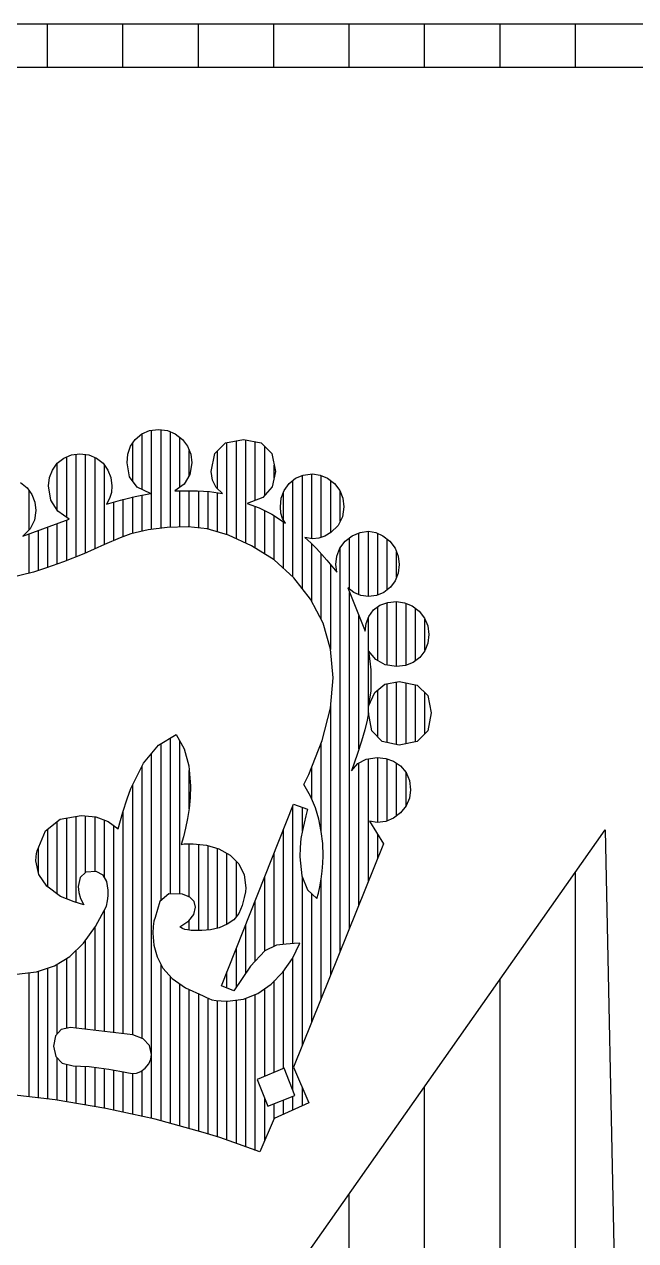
# Model space of a CAD drawing. Extents: x 271 to 16033, y -55852 to 2525.
# Drawn here: x 15934.239 to 15934.639, y -55790.212 to -55789.415 of the extents above; entities that cross this region are included whole.
import ezdxf

# ---------------------------------------------------------------- set-up
doc = ezdxf.new("R2010")
doc.units = 0
doc.header["$MEASUREMENT"] = 0
doc.layers.add('1501-KIR-BETON', color=30, linetype='Continuous')
pattern_1 = [(90, (-439.163473, -591.78704), (-0.04942873692, 3e-18), [])]

msp = doc.modelspace()

# ---------------------------------------------------------------- hatches: boundary and pattern name
at = {"layer": '1501-KIR-BETON', "linetype": 'Continuous', "ltscale": 0.125}
h = msp.add_hatch(dxfattribs=at)
h.set_pattern_fill('ANSI31', color=250, scale=0.39543, angle=45, style=0, pattern_type=2)
h.set_pattern_definition(pattern_1)
h.paths.add_polyline_path([(15935.10555, -55789.41511), (15933.19639, -55789.41511), (15933.19639, -55791.94459), (15935.10555, -55791.94459)], flags=0)
h.paths.add_polyline_path([(15935.07632, -55789.44313), (15935.07632, -55791.91575), (15933.22524, -55791.91575), (15933.22524, -55789.44313)], flags=0)
h = msp.add_hatch(dxfattribs=at)
h.set_pattern_fill('ANSI31', color=250, scale=0.39543, angle=45, style=0, pattern_type=2)
h.set_pattern_definition(pattern_1)
h.paths.add_polyline_path([(15934.10545, -55790.99682), (15933.8443, -55790.70395), (15933.8443, -55790.32911), (15934.10545, -55790.67266), (15934.61951, -55789.94275), (15934.62528, -55790.22613)], flags=0)

# ---------------------------------------------------------------- linework, layer by layer
at = {"layer": '1501-KIR-BETON', "color": 250, "linetype": 'Continuous', "ltscale": 0.000325521}
for p, q in [((15934.31593, -55789.71978, 1172.19571), (15934.31593, -55789.6833, 1172.19571)), ((15934.32211, -55789.74599, 1172.19571), (15934.32211, -55789.681, 1172.19571)), ((15934.32829, -55789.74523, 1172.19571), (15934.32829, -55789.68061, 1172.19571)), ((15934.33447, -55789.74466, 1172.19571), (15934.33447, -55789.68206, 1172.19571)), ((15934.34064, -55789.71834, 1172.19571), (15934.34064, -55789.68572, 1172.19571)), ((15934.38389, -55789.7549, 1172.19571), (15934.38389, -55789.68729, 1172.19571)), ((15934.30975, -55789.71426, 1172.19571), (15934.30975, -55789.68943, 1172.19571)), ((15934.34682, -55789.71074, 1172.19571), (15934.34682, -55789.6942, 1172.19571)), ((15934.36536, -55789.7193, 1172.19571), (15934.36536, -55789.69452, 1172.19571)), ((15934.37154, -55789.74942, 1172.19571), (15934.37154, -55789.6891, 1172.19571)), ((15934.37772, -55789.75208, 1172.19571), (15934.37772, -55789.68787, 1172.19571)), ((15934.39007, -55789.72691, 1172.19571), (15934.39007, -55789.68852, 1172.19571)), ((15934.39625, -55789.72362, 1172.19571), (15934.39625, -55789.69162, 1172.19571)), ((15934.26032, -55789.73344, 1172.19571), (15934.26032, -55789.70261, 1172.19571)), ((15934.2665, -55789.7381, 1172.19571), (15934.2665, -55789.69842, 1172.19571)), ((15934.27268, -55789.76386, 1172.19571), (15934.27268, -55789.69673, 1172.19571)), ((15934.27886, -55789.76137, 1172.19571), (15934.27886, -55789.69686, 1172.19571)), ((15934.28504, -55789.75857, 1172.19571), (15934.28504, -55789.69878, 1172.19571)), ((15934.29122, -55789.75577, 1172.19571), (15934.29122, -55789.70375, 1172.19571)), ((15934.40243, -55789.71209, 1172.19571), (15934.40243, -55789.70376, 1172.19571)), ((15934.42097, -55789.78474, 1172.19571), (15934.42097, -55789.71053, 1172.19571)), ((15934.42714, -55789.75197, 1172.19571), (15934.42714, -55789.70967, 1172.19571)), ((15934.43332, -55789.75105, 1172.19571), (15934.43332, -55789.71058, 1172.19571)), ((15934.41479, -55789.77706, 1172.19571), (15934.41479, -55789.71377, 1172.19571)), ((15934.4395, -55789.74792, 1172.19571), (15934.4395, -55789.71393, 1172.19571)), ((15934.24179, -55789.74618, 1172.19571), (15934.24179, -55789.72041, 1172.19571)), ((15934.30357, -55789.75058, 1172.19571), (15934.30357, -55789.72619, 1172.19571)), ((15934.30975, -55789.74846, 1172.19571), (15934.30975, -55789.72466, 1172.19571)), ((15934.31593, -55789.74712, 1172.19571), (15934.31593, -55789.7234, 1172.19571)), ((15934.34064, -55789.74443, 1172.19571), (15934.34064, -55789.72075, 1172.19571)), ((15934.34682, -55789.74431, 1172.19571), (15934.34682, -55789.72072, 1172.19571)), ((15934.353, -55789.74498, 1172.19571), (15934.353, -55789.72067, 1172.19571)), ((15934.35918, -55789.74576, 1172.19571), (15934.35918, -55789.72108, 1172.19571)), ((15934.36536, -55789.74759, 1172.19571), (15934.36536, -55789.72191, 1172.19571)), ((15934.40861, -55789.73981, 1172.19571), (15934.40861, -55789.72154, 1172.19571)), ((15934.44568, -55789.74056, 1172.19571), (15934.44568, -55789.72115, 1172.19571)), ((15934.29739, -55789.75311, 1172.19571), (15934.29739, -55789.72793, 1172.19571)), ((15934.39007, -55789.75814, 1172.19571), (15934.39007, -55789.73085, 1172.19571)), ((15934.39625, -55789.76204, 1172.19571), (15934.39625, -55789.7336, 1172.19571)), ((15934.26032, -55789.76859, 1172.19571), (15934.26032, -55789.74213, 1172.19571)), ((15934.2665, -55789.76628, 1172.19571), (15934.2665, -55789.73988, 1172.19571)), ((15934.40243, -55789.76594, 1172.19571), (15934.40243, -55789.73693, 1172.19571)), ((15934.40861, -55789.7715, 1172.19571), (15934.40861, -55789.74096, 1172.19571)), ((15934.24179, -55789.77458, 1172.19571), (15934.24179, -55789.7489, 1172.19571)), ((15934.24797, -55789.77284, 1172.19571), (15934.24797, -55789.74665, 1172.19571)), ((15934.25414, -55789.77084, 1172.19571), (15934.25414, -55789.74439, 1172.19571)), ((15934.45804, -55789.7888, 1172.19571), (15934.45804, -55789.7482, 1172.19571)), ((15934.46422, -55789.78995, 1172.19571), (15934.46422, -55789.7471, 1172.19571)), ((15934.47039, -55789.78885, 1172.19571), (15934.47039, -55789.74855, 1172.19571)), ((15934.42714, -55789.79315, 1172.19571), (15934.42714, -55789.7552, 1172.19571)), ((15934.44568, -55790.02241, 1172.19571), (15934.44568, -55789.75803, 1172.19571)), ((15934.45186, -55789.78515, 1172.19571), (15934.45186, -55789.75152, 1172.19571)), ((15934.47657, -55789.7854, 1172.19571), (15934.47657, -55789.75238, 1172.19571)), ((15934.43332, -55789.80489, 1172.19571), (15934.43332, -55789.76186, 1172.19571)), ((15934.48275, -55789.77709, 1172.19571), (15934.48275, -55789.76087, 1172.19571)), ((15934.4395, -55789.8245, 1172.19571), (15934.4395, -55789.76907, 1172.19571)), ((15934.45186, -55790.00707, 1172.19571), (15934.45186, -55789.7872, 1172.19571)), ((15934.47039, -55789.83191, 1172.19571), (15934.47039, -55789.79653, 1172.19571)), ((15934.47657, -55789.83477, 1172.19571), (15934.47657, -55789.7939, 1172.19571)), ((15934.48275, -55789.83568, 1172.19571), (15934.48275, -55789.79322, 1172.19571)), ((15934.48893, -55789.83485, 1172.19571), (15934.48893, -55789.7943, 1172.19571)), ((15934.49511, -55789.83196, 1172.19571), (15934.49511, -55789.79758, 1172.19571)), ((15934.45804, -55789.88973, 1172.19571), (15934.45804, -55789.80243, 1172.19571)), ((15934.46422, -55789.86617, 1172.19571), (15934.46422, -55789.8036, 1172.19571)), ((15934.50129, -55789.82511, 1172.19571), (15934.50129, -55789.80478, 1172.19571)), ((15934.47657, -55789.88548, 1172.19571), (15934.47657, -55789.84703, 1172.19571)), ((15934.48275, -55789.88678, 1172.19571), (15934.48275, -55789.84585, 1172.19571)), ((15934.48893, -55789.88623, 1172.19571), (15934.48893, -55789.84642, 1172.19571)), ((15934.47039, -55789.88178, 1172.19571), (15934.47039, -55789.85105, 1172.19571)), ((15934.49511, -55789.88499, 1172.19571), (15934.49511, -55789.84765, 1172.19571)), ((15934.50129, -55789.8796, 1172.19571), (15934.50129, -55789.85298, 1172.19571)), ((15934.4395, -55790.03775, 1172.19571), (15934.4395, -55789.86147, 1172.19571)), ((15934.32829, -55789.989, 1172.19571), (15934.32829, -55789.88614, 1172.19571)), ((15934.33447, -55789.98455, 1172.19571), (15934.33447, -55789.88239, 1172.19571)), ((15934.34064, -55789.98473, 1172.19571), (15934.34064, -55789.88461, 1172.19571)), ((15934.43332, -55789.94357, 1172.19571), (15934.43332, -55789.88585, 1172.19571)), ((15934.32211, -55790.08973, 1172.19571), (15934.32211, -55789.89257, 1172.19571)), ((15934.31593, -55790.07935, 1172.19571), (15934.31593, -55789.90066, 1172.19571)), ((15934.42714, -55789.92281, 1172.19571), (15934.42714, -55789.9014, 1172.19571)), ((15934.45804, -55789.99172, 1172.19571), (15934.45804, -55789.89879, 1172.19571)), ((15934.46422, -55789.97638, 1172.19571), (15934.46422, -55789.89616, 1172.19571)), ((15934.47039, -55789.93775, 1172.19571), (15934.47039, -55789.89543, 1172.19571)), ((15934.47657, -55789.93672, 1172.19571), (15934.47657, -55789.89629, 1172.19571)), ((15934.48275, -55789.93351, 1172.19571), (15934.48275, -55789.89907, 1172.19571)), ((15934.34682, -55789.92895, 1172.19571), (15934.34682, -55789.9039, 1172.19571)), ((15934.48893, -55789.92698, 1172.19571), (15934.48893, -55789.90513, 1172.19571)), ((15934.30975, -55790.07703, 1172.19571), (15934.30975, -55789.91313, 1172.19571)), ((15934.27268, -55789.99019, 1172.19571), (15934.27268, -55789.93389, 1172.19571)), ((15934.27886, -55789.97071, 1172.19571), (15934.27886, -55789.93358, 1172.19571)), ((15934.28504, -55789.97002, 1172.19571), (15934.28504, -55789.9342, 1172.19571)), ((15934.30357, -55790.07628, 1172.19571), (15934.30357, -55789.93034, 1172.19571)), ((15934.41479, -55790.01709, 1172.19571), (15934.41479, -55789.92696, 1172.19571)), ((15934.42097, -55789.94325, 1172.19571), (15934.42097, -55789.92795, 1172.19571)), ((15934.25414, -55789.98019, 1172.19571), (15934.25414, -55789.94212, 1172.19571)), ((15934.26032, -55789.98486, 1172.19571), (15934.26032, -55789.93721, 1172.19571)), ((15934.2665, -55789.988, 1172.19571), (15934.2665, -55789.935, 1172.19571)), ((15934.29122, -55789.97389, 1172.19571), (15934.29122, -55789.93625, 1172.19571)), ((15934.29739, -55790.07553, 1172.19571), (15934.29739, -55789.93982, 1172.19571)), ((15934.40861, -55790.01765, 1172.19571), (15934.40861, -55789.94249, 1172.19571)), ((15934.47039, -55789.96103, 1172.19571), (15934.47039, -55789.94575, 1172.19571)), ((15934.24797, -55789.97105, 1172.19571), (15934.24797, -55789.95441, 1172.19571)), ((15934.34682, -55789.98671, 1172.19571), (15934.34682, -55789.95183, 1172.19571)), ((15934.353, -55790.00863, 1172.19571), (15934.353, -55789.95216, 1172.19571)), ((15934.35918, -55790.00834, 1172.19571), (15934.35918, -55789.95297, 1172.19571)), ((15934.36536, -55790.00714, 1172.19571), (15934.36536, -55789.95484, 1172.19571)), ((15934.37154, -55790.00456, 1172.19571), (15934.37154, -55789.95806, 1172.19571)), ((15934.40243, -55790.01896, 1172.19571), (15934.40243, -55789.95802, 1172.19571)), ((15934.37772, -55789.99931, 1172.19571), (15934.37772, -55789.96328, 1172.19571)), ((15934.39625, -55790.02202, 1172.19571), (15934.39625, -55789.97354, 1172.19571)), ((15934.42097, -55790.08378, 1172.19571), (15934.42097, -55789.97376, 1172.19571)), ((15934.43332, -55790.0531, 1172.19571), (15934.43332, -55789.97484, 1172.19571)), ((15934.39007, -55790.02861, 1172.19571), (15934.39007, -55789.98907, 1172.19571)), ((15934.42714, -55790.06844, 1172.19571), (15934.42714, -55789.98458, 1172.19571)), ((15934.29122, -55790.07478, 1172.19571), (15934.29122, -55789.99498, 1172.19571)), ((15934.34682, -55790.00839, 1172.19571), (15934.34682, -55790.00186, 1172.19571)), ((15934.38389, -55790.03649, 1172.19571), (15934.38389, -55790.0046, 1172.19571)), ((15934.28504, -55790.07403, 1172.19571), (15934.28504, -55790.00648, 1172.19571)), ((15934.27268, -55790.07253, 1172.19571), (15934.27268, -55790.02157, 1172.19571)), ((15934.27886, -55790.07328, 1172.19571), (15934.27886, -55790.01504, 1172.19571)), ((15934.37772, -55790.04572, 1172.19571), (15934.37772, -55790.02013, 1172.19571)), ((15934.2665, -55790.07264, 1172.19571), (15934.2665, -55790.02681, 1172.19571)), ((15934.41479, -55790.11341, 1172.19571), (15934.41479, -55790.02628, 1172.19571)), ((15934.24179, -55790.11756, 1172.19571), (15934.24179, -55790.03626, 1172.19571)), ((15934.24797, -55790.11828, 1172.19571), (15934.24797, -55790.03534, 1172.19571)), ((15934.25414, -55790.119, 1172.19571), (15934.25414, -55790.03327, 1172.19571)), ((15934.26032, -55790.07622, 1172.19571), (15934.26032, -55790.03064, 1172.19571)), ((15934.32829, -55790.13328, 1172.19571), (15934.32829, -55790.03089, 1172.19571)), ((15934.37154, -55790.04638, 1172.19571), (15934.37154, -55790.03566, 1172.19571)), ((15934.40861, -55790.09904, 1172.19571), (15934.40861, -55790.03519, 1172.19571)), ((15934.33447, -55790.13498, 1172.19571), (15934.33447, -55790.03887, 1172.19571)), ((15934.34064, -55790.13669, 1172.19571), (15934.34064, -55790.04357, 1172.19571)), ((15934.40243, -55790.10163, 1172.19571), (15934.40243, -55790.04163, 1172.19571)), ((15934.34682, -55790.13839, 1172.19571), (15934.34682, -55790.04727, 1172.19571)), ((15934.353, -55790.14009, 1172.19571), (15934.353, -55790.05014, 1172.19571)), ((15934.35918, -55790.14192, 1172.19571), (15934.35918, -55790.05295, 1172.19571)), ((15934.37772, -55790.14813, 1172.19571), (15934.37772, -55790.05411, 1172.19571)), ((15934.38389, -55790.15036, 1172.19571), (15934.38389, -55790.05292, 1172.19571)), ((15934.39007, -55790.15261, 1172.19571), (15934.39007, -55790.05051, 1172.19571)), ((15934.39625, -55790.10423, 1172.19571), (15934.39625, -55790.04663, 1172.19571)), ((15934.36536, -55790.14384, 1172.19571), (15934.36536, -55790.05445, 1172.19571)), ((15934.37154, -55790.14596, 1172.19571), (15934.37154, -55790.05479, 1172.19571)), ((15934.26032, -55790.11979, 1172.19571), (15934.26032, -55790.09224, 1172.19571)), ((15934.32211, -55790.1317, 1172.19571), (15934.32211, -55790.08988, 1172.19571)), ((15934.2665, -55790.12082, 1172.19571), (15934.2665, -55790.0962, 1172.19571)), ((15934.27268, -55790.12185, 1172.19571), (15934.27268, -55790.09728, 1172.19571)), ((15934.27886, -55790.12288, 1172.19571), (15934.27886, -55790.0976, 1172.19571)), ((15934.28504, -55790.12391, 1172.19571), (15934.28504, -55790.09819, 1172.19571)), ((15934.29122, -55790.12494, 1172.19571), (15934.29122, -55790.099, 1172.19571)), ((15934.29739, -55790.12626, 1172.19571), (15934.29739, -55790.09998, 1172.19571)), ((15934.30357, -55790.12762, 1172.19571), (15934.30357, -55790.10107, 1172.19571)), ((15934.31593, -55790.13034, 1172.19571), (15934.31593, -55790.10033, 1172.19571)), ((15934.30975, -55790.12898, 1172.19571), (15934.30975, -55790.10215, 1172.19571)), ((15934.41479, -55790.12621, 1172.19571), (15934.41479, -55790.11706, 1172.19571)), ((15934.42097, -55790.1234, 1172.19571), (15934.42097, -55790.11167, 1172.19571)), ((15934.39625, -55790.14609, 1172.19571), (15934.39625, -55790.11845, 1172.19571)), ((15934.40243, -55790.13187, 1172.19571), (15934.40243, -55790.12195, 1172.19571)), ((15934.40861, -55790.12902, 1172.19571), (15934.40861, -55790.11951, 1172.19571))]:
    msp.add_line(p, q, dxfattribs=at)
at = {"layer": '1501-KIR-BETON', "color": 250, "linetype": 'Continuous', "ltscale": 0.125, "elevation": 1172.19571}
for points in [[(15935.10555, -55789.4151), (15933.19639, -55789.4151), (15933.19639, -55791.94459), (15935.10555, -55791.94459)], [(15935.07632, -55789.44313), (15935.07632, -55791.91575), (15933.22524, -55791.91575), (15933.22524, -55789.44313)], [(15934.10545, -55790.99682), (15933.8443, -55790.70395), (15933.8443, -55790.32911), (15934.10545, -55790.67266), (15934.61951, -55789.94275), (15934.62528, -55790.22613)], [(15934.3217, -55790.09297), (15934.32212, -55790.08979), (15934.32075, -55790.08392), (15934.31662, -55790.07961), (15934.30974, -55790.07702), (15934.26899, -55790.07208), (15934.26281, -55790.07346), (15934.2591, -55790.07758), (15934.25786, -55790.08446), (15934.25926, -55790.09115), (15934.26349, -55790.09546), (15934.27064, -55790.09722), (15934.27556, -55790.09736), (15934.28122, -55790.09776), (15934.28752, -55790.09847), (15934.2941, -55790.09943), (15934.30141, -55790.10066), (15934.30936, -55790.10216), (15934.31224, -55790.10204), (15934.31512, -55790.10091), (15934.318, -55790.09886), (15934.32035, -55790.09597)], [(15934.41604, -55790.11657), (15934.40904, -55790.09886), (15934.39132, -55790.1063), (15934.39833, -55790.12358)]]:
    msp.add_lwpolyline(points, close=True, dxfattribs=at)
for points in [[(15934.23616, -55789.71525), (15934.24054, -55789.71869), (15934.24372, -55789.72308), (15934.24567, -55789.72803), (15934.24635, -55789.73351), (15934.24538, -55789.7398), (15934.24248, -55789.74547), (15934.23767, -55789.75041), (15934.26814, -55789.73928), (15934.26061, -55789.7339), (15934.25607, -55789.72668), (15934.25456, -55789.71744), (15934.25523, -55789.71195), (15934.25718, -55789.70701), (15934.26032, -55789.70261), (15934.26471, -55789.69917), (15934.26966, -55789.69711), (15934.27514, -55789.69642), (15934.28094, -55789.69711), (15934.28599, -55789.69917), (15934.29041, -55789.70261), (15934.29354, -55789.70701), (15934.29549, -55789.71195), (15934.29616, -55789.71744), (15934.29576, -55789.72174), (15934.29452, -55789.72566), (15934.29246, -55789.72939), (15934.30169, -55789.72665), (15934.31127, -55789.72428), (15934.32131, -55789.72238), (15934.31277, -55789.71825), (15934.30772, -55789.71157), (15934.30605, -55789.70223), (15934.30661, -55789.6966), (15934.30837, -55789.69146), (15934.31142, -55789.68696), (15934.31565, -55789.68342), (15934.32079, -55789.68118), (15934.32664, -55789.68039), (15934.33244, -55789.68118), (15934.3376, -55789.68342), (15934.34229, -55789.68696), (15934.34573, -55789.69146), (15934.34778, -55789.6966), (15934.34848, -55789.70223), (15934.34724, -55789.71005), (15934.34353, -55789.71622), (15934.33734, -55789.72075), (15934.3452, -55789.72075), (15934.35219, -55789.72061), (15934.36002, -55789.72114), (15934.36867, -55789.72238), (15934.36455, -55789.71855), (15934.36207, -55789.71371), (15934.36124, -55789.70798), (15934.36357, -55789.6963), (15934.37058, -55789.6893), (15934.38226, -55789.68696), (15934.39393, -55789.6893), (15934.40094, -55789.6963), (15934.40327, -55789.70798), (15934.40122, -55789.71799), (15934.39504, -55789.72499), (15934.38475, -55789.72896), (15934.39253, -55789.73173), (15934.40096, -55789.73597), (15934.40985, -55789.74177), (15934.4079, -55789.73869), (15934.40685, -55789.73519), (15934.40655, -55789.73102), (15934.40713, -55789.72552), (15934.40901, -55789.72048), (15934.41234, -55789.71581), (15934.41647, -55789.71237), (15934.42151, -55789.7103), (15934.42756, -55789.70962), (15934.43268, -55789.7103), (15934.43743, -55789.71237), (15934.442, -55789.71581), (15934.44541, -55789.72048), (15934.44746, -55789.72552), (15934.44814, -55789.73102), (15934.44719, -55789.7376), (15934.44431, -55789.74326), (15934.4395, -55789.74792), (15934.43569, -55789.75026), (15934.43166, -55789.75161), (15934.42756, -55789.75204), (15934.42262, -55789.75122), (15934.4266, -55789.75466), (15934.43031, -55789.75837), (15934.43375, -55789.76235), (15934.43704, -55789.76616), (15934.44033, -55789.77006), (15934.44364, -55789.77388), (15934.44282, -55789.76893), (15934.44351, -55789.76333), (15934.44556, -55789.75818), (15934.449, -55789.75367), (15934.45368, -55789.75015), (15934.45872, -55789.7479), (15934.46422, -55789.7471), (15934.46905, -55789.7479), (15934.47369, -55789.75015), (15934.47824, -55789.75367), (15934.48168, -55789.75818), (15934.48373, -55789.76333), (15934.48443, -55789.76893), (15934.48375, -55789.77451), (15934.4818, -55789.77955), (15934.47866, -55789.78376), (15934.47428, -55789.78719), (15934.46944, -55789.78926), (15934.46422, -55789.78995), (15934.45916, -55789.78928), (15934.45462, -55789.78732), (15934.45064, -55789.78419), (15934.46216, -55789.8126), (15934.46274, -55789.8075), (15934.4645, -55789.80286), (15934.46753, -55789.79859), (15934.47175, -55789.79555), (15934.47689, -55789.79379), (15934.48274, -55789.79321), (15934.48797, -55789.79391), (15934.49292, -55789.79596), (15934.49757, -55789.7994), (15934.50101, -55789.80411), (15934.50308, -55789.80916), (15934.50376, -55789.81467), (15934.50309, -55789.82045), (15934.50114, -55789.82549), (15934.49801, -55789.82988), (15934.49359, -55789.83304), (15934.48854, -55789.835), (15934.48274, -55789.83568), (15934.47521, -55789.83457), (15934.46903, -55789.83116), (15934.46422, -55789.82536), (15934.4652, -55789.83221), (15934.46571, -55789.83788), (15934.46586, -55789.84226), (15934.46586, -55789.84552), (15934.46586, -55789.84871), (15934.46586, -55789.85172), (15934.46507, -55789.85584), (15934.46447, -55789.85913), (15934.46422, -55789.8616), (15934.46836, -55789.85268), (15934.47507, -55789.84732), (15934.48443, -55789.84553), (15934.49609, -55789.84784), (15934.50308, -55789.85475), (15934.5054, -55789.86615), (15934.50308, -55789.87781), (15934.49609, -55789.8848), (15934.48443, -55789.88713), (15934.47332, -55789.8848), (15934.46653, -55789.87781), (15934.46422, -55789.86615), (15934.46343, -55789.87094), (15934.46189, -55789.87711), (15934.45971, -55789.88468), (15934.45708, -55789.89262), (15934.45491, -55789.89909), (15934.45309, -55789.90402), (15934.4572, -55789.89922), (15934.46286, -55789.89634), (15934.46998, -55789.89538), (15934.47558, -55789.89595), (15934.48073, -55789.8977), (15934.48524, -55789.90075), (15934.48895, -55789.90516), (15934.49112, -55789.91031), (15934.49182, -55789.9164), (15934.49112, -55789.9219), (15934.48895, -55789.92695), (15934.48524, -55789.93161), (15934.48073, -55789.93506), (15934.47558, -55789.93712), (15934.46998, -55789.9378), (15934.46504, -55789.93699), (15934.4741, -55789.95182), (15934.41522, -55790.09804), (15934.42511, -55790.12151), (15934.40245, -55790.13182), (15934.39296, -55790.15366), (15934.37904, -55790.1486), (15934.36678, -55790.14429), (15934.35591, -55790.1409), (15934.3244, -55790.13221), (15934.29208, -55790.12509), (15934.25896, -55790.11956), (15934.22504, -55790.11561)], [(15934.23354, -55790.0371), (15934.24675, -55790.03575), (15934.2584, -55790.03184), (15934.26857, -55790.02553), (15934.27751, -55790.01691), (15934.28545, -55790.0059), (15934.29246, -55789.99261), (15934.29316, -55789.98928), (15934.29357, -55789.98588), (15934.29371, -55789.98229), (15934.29287, -55789.97654), (15934.29029, -55789.97241), (15934.28589, -55789.96995), (15934.27913, -55789.97049), (15934.2752, -55789.97379), (15934.27394, -55789.97984), (15934.27434, -55789.98366), (15934.27557, -55789.98768), (15934.27763, -55789.99179), (15934.27131, -55789.98975), (15934.26625, -55789.9879), (15934.26238, -55789.98642), (15934.25346, -55789.97968), (15934.24813, -55789.97186), (15934.24635, -55789.96295), (15934.24647, -55789.96032), (15934.24676, -55789.95815), (15934.24717, -55789.95633), (15934.25253, -55789.94341), (15934.26211, -55789.93579), (15934.276, -55789.9333), (15934.28558, -55789.93425), (15934.29372, -55789.93713), (15934.30029, -55789.94194), (15934.30335, -55789.93107), (15934.30603, -55789.92232), (15934.30854, -55789.91558), (15934.31676, -55789.89898), (15934.32665, -55789.88713), (15934.3382, -55789.88013), (15934.34339, -55789.88963), (15934.34657, -55789.90085), (15934.34766, -55789.91391), (15934.34749, -55789.92157), (15934.34685, -55789.92878), (15934.34559, -55789.93535), (15934.34434, -55789.94165), (15934.34301, -55789.9473), (15934.34147, -55789.95225), (15934.34341, -55789.95194), (15934.34599, -55789.95183), (15934.34929, -55789.95182), (15934.35808, -55789.95263), (15934.36621, -55789.95509), (15934.37362, -55789.95922), (15934.3794, -55789.96495), (15934.38278, -55789.97217), (15934.38389, -55789.98066), (15934.38362, -55789.98328), (15934.3828, -55789.98709), (15934.38144, -55789.99217), (15934.37925, -55789.99739), (15934.37595, -55790.00152), (15934.37155, -55790.00455), (15934.36637, -55790.00689), (15934.36082, -55790.00822), (15934.35509, -55790.00864), (15934.35107, -55790.00862), (15934.34796, -55790.00853), (15934.34559, -55790.00825), (15934.34395, -55790.00799), (15934.3423, -55790.00728), (15934.34065, -55790.00619), (15934.34644, -55790.00234), (15934.34985, -55789.99811), (15934.35097, -55789.99342), (15934.35, -55789.98971), (15934.34711, -55789.98684), (15934.34229, -55789.98478), (15934.3335, -55789.98452), (15934.32763, -55789.98957), (15934.32457, -55790), (15934.32361, -55790.0025), (15934.3231, -55790.00591), (15934.32294, -55790.01032), (15934.32364, -55790.01829), (15934.32581, -55790.02591), (15934.32952, -55790.03336), (15934.33555, -55790.04007), (15934.3444, -55790.04615), (15934.35591, -55790.05149), (15934.35767, -55790.05231), (15934.35962, -55790.05314), (15934.36166, -55790.05398), (15934.36442, -55790.05437), (15934.36781, -55790.05467), (15934.37195, -55790.0548), (15934.38226, -55790.05357), (15934.39174, -55790.04986), (15934.4004, -55790.04367), (15934.40804, -55790.03599), (15934.41442, -55790.02703), (15934.41935, -55790.01689), (15934.41548, -55790.01704), (15934.41042, -55790.01745), (15934.40409, -55790.01813), (15934.39628, -55790.02199), (15934.38691, -55790.03197), (15934.37607, -55790.04819), (15934.36785, -55790.04492), (15934.41522, -55789.92586), (15934.42429, -55789.92916), (15934.42315, -55789.93353), (15934.42212, -55789.93827), (15934.42098, -55789.94318), (15934.42001, -55789.94839), (15934.4195, -55789.95415), (15934.41935, -55789.96046), (15934.42058, -55789.97282), (15934.42428, -55789.98189), (15934.43044, -55789.98767), (15934.43156, -55789.98426), (15934.43249, -55789.97994), (15934.43332, -55789.97489), (15934.43403, -55789.96966), (15934.43443, -55789.9646), (15934.43456, -55789.95964), (15934.43427, -55789.9517), (15934.43335, -55789.94368), (15934.43168, -55789.93575), (15934.42949, -55789.92823), (15934.4262, -55789.92062), (15934.4218, -55789.91309), (15934.42511, -55789.90651), (15934.43402, -55789.8841), (15934.43937, -55789.86299), (15934.44115, -55789.84308), (15934.43949, -55789.82442), (15934.43455, -55789.80722), (15934.42632, -55789.79158), (15934.41536, -55789.77758), (15934.40241, -55789.76593), (15934.38762, -55789.7566), (15934.37253, -55789.74972), (15934.35863, -55789.74559), (15934.34602, -55789.74422), (15934.33226, -55789.74474), (15934.31981, -55789.74628), (15934.30854, -55789.74873), (15934.30153, -55789.75134), (15934.29122, -55789.75577), (15934.27763, -55789.76193), (15934.26433, -55789.76713), (15934.25332, -55789.77114), (15934.24468, -55789.77388), (15934.22947, -55789.77758)]]:
    msp.add_lwpolyline(points, dxfattribs=at)

doc.saveas('drawing.dxf')
